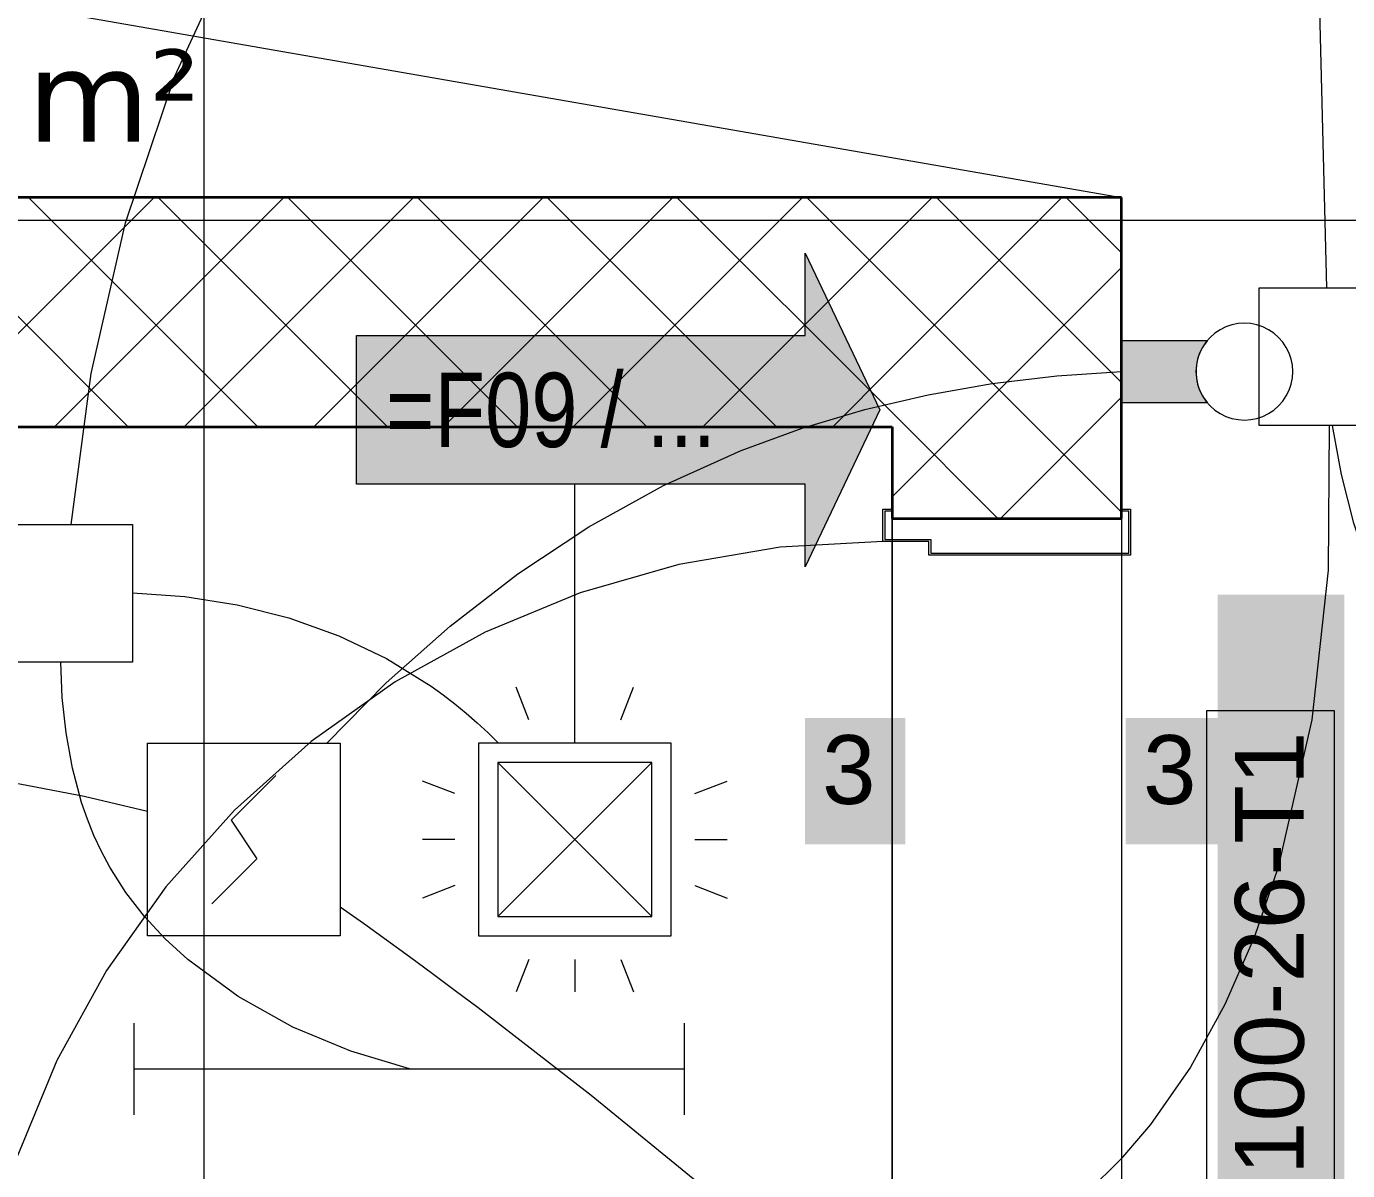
# Model space of a CAD drawing. Extents: x -1132 to 613, y -179 to 712.
# Drawn here: x -656.17 to -627.36, y 139.44 to 164.39 of the extents above; entities that cross this region are included whole.
import ezdxf
from ezdxf.lldxf.tags import DXFTag

# ---------------------------------------------------------------- set-up
doc = ezdxf.new("R2010")
doc.units = 0
doc.layers.get('0').update_dxf_attribs({"lineweight": 13})
for name, color, linetype, lineweight in [('A-____-NOTE-TEXT', 7, 'Continuous', 9), ('A-AREA-____-IDEN', 7, 'Continuous', 5), ('A-DOOR-____-IDEN', 7, 'Continuous', 5), ('A-DOOR-____-OTLN', 7, 'Continuous', 9), ('A-DOOR-FRAM-MCUT', 7, 'Continuous', 9), ('A-DOOR-OPNG-OTLN', 7, 'Continuous', 9), ('A-FLOR-____-OTLN', 7, 'Continuous', 9), ('A-WALL-____-MCUT', 7, 'Continuous', 35), ('A-WALL-____-PATT', 7, 'Continuous', 35), ('I-WALL-____-OTLN', 7, 'Continuous', 9), ('S-GRID-____-OTLN', 7, 'Continuous', 5)]:
    doc.layers.add(name, color=color, linetype=linetype, lineweight=lineweight)
for name, color, linetype, lineweight, true_color in [('EL01_WAN_Brandmeldeanlagen', 7, 'Continuous', 13, 0xff8000), ('EL01_WAN_Leitung_Brandmeldeanlagen', 7, 'Continuous', 13, 0xff8000), ('EL01_WAN_Leitung_Licht', 7, 'Continuous', 13, 0x0080ff), ('EL01_WAN_Leitung_Notbeleuchtung', 7, 'Continuous', 13, 0x009900), ('EL01_WAN_Leuchten', 7, 'Continuous', 13, 0x0080ff), ('EL01_WAN_Licht', 7, 'Continuous', 13, 0x0080ff), ('EL01_WAN_Notbeleuchtungen', 7, 'Continuous', 13, 0x009900)]:
    doc.layers.add(name, color=color, linetype=linetype, lineweight=lineweight, true_color=true_color)
doc.styles.get("Standard").update_dxf_attribs({"font": 'arial.ttf'})
tags = doc.linetypes.add('_Rasterlinie_', pattern=[0.375, 0.2, -0.05, 0.075, -0.05]).pattern_tags.tags
tags[10:11] = [DXFTag(74, 4), DXFTag(75, 0), DXFTag(340, '0'), DXFTag(46, 1.0), DXFTag(50, 0.0), DXFTag(44, 0.0), DXFTag(45, 0.0)]
tags[8:9] = [DXFTag(74, 4), DXFTag(75, 0), DXFTag(340, '0'), DXFTag(46, 1.0), DXFTag(50, 0.0), DXFTag(44, 0.0), DXFTag(45, 0.0)]
tags[6:7] = [DXFTag(74, 4), DXFTag(75, 0), DXFTag(340, '0'), DXFTag(46, 1.0), DXFTag(50, 0.0), DXFTag(44, 0.0), DXFTag(45, 0.0)]
tags[4:5] = [DXFTag(74, 4), DXFTag(75, 0), DXFTag(340, '0'), DXFTag(46, 1.0), DXFTag(50, 0.0), DXFTag(44, 0.0), DXFTag(45, 0.0)]
tags = doc.linetypes.add('Grundrissdarstellung Sturz', pattern=[0.25, 0.15, -0.05, 0, -0.05]).pattern_tags.tags
tags[10:11] = [DXFTag(74, 4), DXFTag(75, 0), DXFTag(340, '0'), DXFTag(46, 1.0), DXFTag(50, 0.0), DXFTag(44, 0.0), DXFTag(45, 0.0)]
tags[8:9] = [DXFTag(74, 4), DXFTag(75, 0), DXFTag(340, '0'), DXFTag(46, 1.0), DXFTag(50, 0.0), DXFTag(44, 0.0), DXFTag(45, 0.0)]
tags[6:7] = [DXFTag(74, 4), DXFTag(75, 0), DXFTag(340, '0'), DXFTag(46, 1.0), DXFTag(50, 0.0), DXFTag(44, 0.0), DXFTag(45, 0.0)]
tags[4:5] = [DXFTag(74, 4), DXFTag(75, 0), DXFTag(340, '0'), DXFTag(46, 1.0), DXFTag(50, 0.0), DXFTag(44, 0.0), DXFTag(45, 0.0)]
tags = doc.linetypes.add('STRICHPUNKT', pattern=[25.4, 12.7, -6.35, 0, -6.35]).pattern_tags.tags
tags[10:11] = [DXFTag(74, 4), DXFTag(75, 0), DXFTag(340, '0'), DXFTag(46, 0.0), DXFTag(50, 0.0), DXFTag(44, 0.0), DXFTag(45, 0.0)]
tags[8:9] = [DXFTag(74, 4), DXFTag(75, 0), DXFTag(340, '0'), DXFTag(46, 0.0), DXFTag(50, 0.0), DXFTag(44, 0.0), DXFTag(45, 0.0)]
tags[6:7] = [DXFTag(74, 4), DXFTag(75, 0), DXFTag(340, '0'), DXFTag(46, 0.0), DXFTag(50, 0.0), DXFTag(44, 0.0), DXFTag(45, 0.0)]
tags[4:5] = [DXFTag(74, 4), DXFTag(75, 0), DXFTag(340, '0'), DXFTag(46, 0.0), DXFTag(50, 0.0), DXFTag(44, 0.0), DXFTag(45, 0.0)]

# ---------------------------------------------------------------- blocks, each defined once
blk = doc.blocks.new('Referenz-A0UJ359BXE', base_point=(-1140.157, -173.774))
at = {"layer": 'A-____-NOTE-TEXT', "color": 7, "linetype": 'Continuous', "lineweight": 5, "ltscale": 0.13, "true_color": 0xffffff}
for points in [[(-639.191, 146.557), (-636.998, 146.557), (-639.191, 149.313)], [(-636.998, 146.557), (-639.191, 149.313), (-636.998, 149.313)], [(-632.191, 146.557), (-629.998, 146.557), (-632.191, 149.313)], [(-629.998, 146.557), (-632.191, 149.313), (-629.998, 149.313)]]:
    blk.add_solid(points, dxfattribs=at)
at = {"layer": 'A-DOOR-____-IDEN', "color": 0, "linetype": 'Continuous', "ltscale": 0.13}
for p, q in [((-630.428, 137.635), (-630.428, 149.475)), ((-630.428, 149.475), (-627.648, 149.475)), ((-627.648, 149.475), (-627.648, 137.635))]:
    blk.add_line(p, q, dxfattribs=at)
at = {"layer": 'A-DOOR-____-IDEN', "color": 7, "linetype": 'Continuous', "ltscale": 0.13, "true_color": 0xffffff}
for points in [[(-630.185, 137.46), (-627.426, 137.46), (-630.185, 151.999)], [(-627.426, 137.46), (-630.185, 151.999), (-627.426, 151.999)]]:
    blk.add_solid(points, dxfattribs=at)
at = {"layer": 'A-DOOR-____-OTLN', "color": 0, "linetype": 'Grundrissdarstellung Sturz', "ltscale": 0.13}
for p, q in [((-637.287, 153.664), (-637.287, 146.664)), ((-632.287, 153.664), (-632.287, 146.664)), ((-637.287, 146.664), (-637.287, 144.564)), ((-632.287, 146.664), (-632.287, 144.564)), ((-637.287, 144.564), (-637.287, 132.664)), ((-632.287, 144.564), (-632.287, 132.664))]:
    blk.add_line(p, q, dxfattribs=at)
at = {"layer": 'A-DOOR-FRAM-MCUT', "color": 0, "linetype": 'Continuous', "ltscale": 0.13}
for p, q in [((-637.487, 153.864), (-637.287, 153.864)), ((-637.487, 153.164), (-637.487, 153.864)), ((-632.287, 153.864), (-632.087, 153.864)), ((-632.087, 153.864), (-632.087, 152.864)), ((-637.447, 153.824), (-637.447, 153.204)), ((-637.287, 153.824), (-637.447, 153.824)), ((-632.127, 153.824), (-632.287, 153.824)), ((-632.127, 152.904), (-632.127, 153.824)), ((-636.487, 153.164), (-637.487, 153.164)), ((-637.447, 153.204), (-636.447, 153.204)), ((-636.487, 152.864), (-636.487, 153.164)), ((-636.447, 153.204), (-636.447, 152.904)), ((-632.087, 152.864), (-636.487, 152.864)), ((-636.447, 152.904), (-632.127, 152.904))]:
    blk.add_line(p, q, dxfattribs=at)
at = {"layer": 'A-DOOR-OPNG-OTLN', "color": 0, "linetype": 'Continuous', "ltscale": 0.13}
for p, q in [((-639.726, 153.038), (-641.937, 152.662)), ((-637.487, 153.164), (-639.726, 153.038)), ((-641.937, 152.662), (-644.092, 152.041)), ((-644.092, 152.041), (-646.164, 151.183)), ((-646.164, 151.183), (-648.127, 150.098)), ((-648.127, 150.098), (-649.957, 148.8)), ((-649.957, 148.8), (-651.629, 147.306)), ((-651.629, 147.306), (-653.123, 145.634)), ((-653.123, 145.634), (-654.421, 143.804)), ((-654.421, 143.804), (-655.506, 141.841)), ((-655.506, 141.841), (-656.364, 139.769))]:
    blk.add_line(p, q, dxfattribs=at)
at = {"layer": 'A-FLOR-____-OTLN', "color": 0, "linetype": 'Continuous', "ltscale": 0.13}
blk.add_line((-666.787, 166.664), (-632.287, 160.664), dxfattribs=at)
at = {"layer": 'A-WALL-____-MCUT', "color": 0, "linetype": 'Continuous', "ltscale": 0.35}
for p, q in [((-632.287, 160.664), (-748.783, 160.664)), ((-632.287, 153.664), (-632.287, 160.664)), ((-659.087, 155.664), (-637.287, 155.664)), ((-637.287, 155.664), (-637.287, 153.664)), ((-637.287, 153.664), (-632.287, 153.664))]:
    blk.add_line(p, q, dxfattribs=at)
at = {"layer": 'A-WALL-____-PATT', "color": 0, "linetype": 'Continuous', "lineweight": 9, "ltscale": 0.13}
for p, q in [((-653.95, 155.664), (-658.95, 160.664)), ((-658.383, 155.664), (-653.383, 160.664)), ((-651.121, 155.664), (-656.121, 160.664)), ((-655.555, 155.664), (-650.555, 160.664)), ((-648.293, 155.664), (-653.293, 160.664)), ((-652.726, 155.664), (-647.726, 160.664)), ((-645.465, 155.664), (-650.465, 160.664)), ((-649.898, 155.664), (-644.898, 160.664)), ((-642.636, 155.664), (-647.636, 160.664)), ((-647.069, 155.664), (-642.069, 160.664)), ((-639.808, 155.664), (-644.808, 160.664)), ((-644.241, 155.664), (-639.241, 160.664)), ((-637.287, 155.971), (-641.979, 160.664)), ((-637.287, 158.8), (-639.151, 160.664)), ((-637.287, 159.789), (-636.412, 160.664)), ((-637.287, 156.961), (-633.584, 160.664)), ((-632.287, 156.628), (-636.322, 160.664)), ((-632.287, 159.456), (-633.494, 160.664)), ((-641.412, 155.664), (-637.287, 159.789)), ((-637.287, 154.132), (-632.287, 159.132)), ((-632.287, 153.8), (-637.287, 158.8)), ((-638.584, 155.664), (-637.287, 156.961)), ((-634.927, 153.664), (-632.287, 156.304)), ((-634.979, 153.664), (-637.287, 155.971))]:
    blk.add_line(p, q, dxfattribs=at)
at = {"layer": 'I-WALL-____-OTLN', "color": 0, "linetype": 'Continuous', "ltscale": 0.13}
for p, q in [((-637.287, 153.204), (-637.287, 153.664)), ((-632.287, 153.664), (-632.287, 152.904)), ((-637.287, 133.164), (-637.287, 153.164)), ((-632.287, 152.866), (-632.287, 133.462))]:
    blk.add_line(p, q, dxfattribs=at)
at = {"layer": 'S-GRID-____-OTLN', "color": 0, "linetype": '_Rasterlinie_', "ltscale": 0.13}
for p, q in [((-652.287, 96.364), (-652.287, 357.163)), ((-1093.73, 160.164), (174.71, 160.164))]:
    blk.add_line(p, q, dxfattribs=at)
at = {"layer": 'A-____-NOTE-TEXT', "color": 0, "linetype": 'Continuous', "lineweight": 5, "ltscale": 0.13, "char_height": 1.5, "attachment_point": 1}
for insert in [(-638.816, 148.938), (-631.816, 148.938)]:
    blk.add_mtext('{\\fArial;3}', dxfattribs=dict(at, insert=insert))
at = {"layer": 'A-AREA-____-IDEN', "color": 0, "linetype": 'Continuous', "ltscale": 0.13, "insert": (-663.129, 163.879), "char_height": 2, "attachment_point": 1}
blk.add_mtext('{\\fVerdana;1.36 m²}', dxfattribs=at)
at = {"layer": 'A-DOOR-____-IDEN', "color": 0, "linetype": 'Continuous', "ltscale": 0.13, "insert": (-629.81, 137.835), "char_height": 1.5, "attachment_point": 1, "rotation": 90}
blk.add_mtext('{\\fArial;U100-26-T1}', dxfattribs=at)
blk = doc.blocks.new('Leitung-A0UJ35E1XE', base_point=(-880.821, 158.692))
at = {"color": 0, "linetype": 'ByBlock', "lineweight": -2, "ltscale": 0.13}
blk.add_line((-627.811, 158.692), (-627.995, 166.119), dxfattribs=at)
blk = doc.blocks.new('Leitung-A0UJ35E3XE', base_point=(-644.207, 148.761))
at = {"color": 0, "linetype": 'ByBlock', "lineweight": -2, "ltscale": 0.13}
blk.add_line((-644.207, 148.761), (-644.207, 154.409), dxfattribs=at)
blk = doc.blocks.new('Leitung-A0UJ35E9XE', base_point=(-668.116, 147.275))
at = {"color": 0, "linetype": 'ByBlock', "lineweight": -2, "ltscale": 0.13}
for p, q in [((-663.032, 148.161), (-664.061, 148.062)), ((-661.999, 148.221), (-663.032, 148.161)), ((-660.572, 148.24), (-661.999, 148.221)), ((-659.146, 148.187), (-660.572, 148.24)), ((-657.723, 148.062), (-659.146, 148.187)), ((-665.086, 147.924), (-666.104, 147.749)), ((-664.061, 148.062), (-665.086, 147.924)), ((-656.31, 147.867), (-657.723, 148.062)), ((-654.909, 147.604), (-656.31, 147.867)), ((-667.115, 147.538), (-668.116, 147.289)), ((-666.104, 147.749), (-667.115, 147.538)), ((-653.525, 147.275), (-654.909, 147.604))]:
    blk.add_line(p, q, dxfattribs=at)
blk = doc.blocks.new('Leitung-A0UJ35EJXE', base_point=(-649.616, 148.761))
at = {"color": 0, "linetype": 'ByBlock', "lineweight": -2, "ltscale": 0.13}
for p, q in [((-635.104, 156.602), (-633.696, 156.771)), ((-633.696, 156.771), (-632.285, 156.867)), ((-636.502, 156.358), (-635.104, 156.602)), ((-637.885, 156.037), (-636.502, 156.358)), ((-639.246, 155.634), (-637.885, 156.037)), ((-640.58, 155.146), (-639.246, 155.634)), ((-642.272, 154.38), (-640.58, 155.146)), ((-643.898, 153.478), (-642.272, 154.38)), ((-645.453, 152.452), (-643.898, 153.478)), ((-646.929, 151.315), (-645.453, 152.452)), ((-648.319, 150.081), (-646.929, 151.315)), ((-649.616, 148.761), (-648.319, 150.081))]:
    blk.add_line(p, q, dxfattribs=at)
blk = doc.blocks.new('Leitung-A0UJ35G3XE', base_point=(-655.194, 153.532))
at = {"color": 0, "linetype": 'ByBlock', "lineweight": -2, "ltscale": 0.13}
for p, q in [((-636.317, 178.278), (-633.785, 178.97)), ((-638.813, 177.389), (-636.317, 178.278)), ((-641.232, 176.295), (-638.813, 177.389)), ((-643.535, 174.989), (-641.232, 176.295)), ((-644.63, 174.254), (-643.535, 174.989)), ((-645.681, 173.464), (-644.63, 174.254)), ((-646.682, 172.617), (-645.681, 173.464)), ((-647.629, 171.712), (-646.682, 172.617)), ((-648.739, 170.49), (-647.629, 171.712)), ((-649.755, 169.185), (-648.739, 170.49)), ((-651.517, 166.36), (-649.755, 169.185)), ((-652.929, 163.309), (-651.517, 166.36)), ((-654.003, 160.105), (-652.929, 163.309)), ((-654.753, 156.822), (-654.003, 160.105)), ((-655.194, 153.532), (-654.753, 156.822))]:
    blk.add_line(p, q, dxfattribs=at)
blk = doc.blocks.new('Leitung-A0UJ35GZXE', base_point=(-646.068, 135.734))
at = {"color": 0, "linetype": 'ByBlock', "lineweight": -2, "ltscale": 0.13}
for p, q in [((-627.755, 155.692), (-627.779, 152.532)), ((-627.779, 152.532), (-628.136, 149.269)), ((-628.136, 149.269), (-628.872, 146.061)), ((-628.872, 146.061), (-629.395, 144.528)), ((-629.395, 144.528), (-630.029, 143.068)), ((-630.029, 143.068), (-630.779, 141.702)), ((-630.779, 141.702), (-631.652, 140.449)), ((-631.652, 140.449), (-632.304, 139.686)), ((-632.304, 139.686), (-633.015, 138.988)), ((-633.015, 138.988), (-633.785, 138.362)), ((-633.785, 138.362), (-634.346, 137.977)), ((-634.346, 137.977), (-634.934, 137.627)), ((-634.934, 137.627), (-635.546, 137.31)), ((-635.546, 137.31), (-636.18, 137.027)), ((-636.18, 137.027), (-636.834, 136.774)), ((-636.834, 136.774), (-637.504, 136.552)), ((-637.504, 136.552), (-638.538, 136.273)), ((-639.597, 136.056), (-640.675, 135.898)), ((-638.538, 136.273), (-639.597, 136.056)), ((-643.941, 135.734), (-646.068, 135.848)), ((-641.764, 135.794), (-643.941, 135.734)), ((-640.675, 135.898), (-641.764, 135.794))]:
    blk.add_line(p, q, dxfattribs=at)
blk = doc.blocks.new('Leitung-A0UJ35H1XE', base_point=(-653.852, 148.761))
at = {"color": 0, "linetype": 'ByBlock', "lineweight": -2, "ltscale": 0.13}
for p, q in [((-653.852, 152.039), (-652.711, 151.961)), ((-652.711, 151.961), (-651.57, 151.779)), ((-651.57, 151.779), (-650.447, 151.493)), ((-650.447, 151.493), (-649.356, 151.103)), ((-649.356, 151.103), (-648.316, 150.608)), ((-648.316, 150.608), (-647.341, 150.008)), ((-647.341, 150.008), (-647.079, 149.819)), ((-647.079, 149.819), (-646.825, 149.622)), ((-646.825, 149.622), (-646.576, 149.418)), ((-646.576, 149.418), (-646.334, 149.206)), ((-646.334, 149.206), (-646.099, 148.987)), ((-646.099, 148.987), (-645.87, 148.761))]:
    blk.add_line(p, q, dxfattribs=at)
blk = doc.blocks.new('Leitung-A0UJ35HBXE', base_point=(-655.417, 141.662))
at = {"color": 0, "linetype": 'ByBlock', "lineweight": -2, "ltscale": 0.13}
for p, q in [((-655.385, 149.761), (-655.417, 150.532)), ((-655.303, 148.988), (-655.385, 149.761)), ((-655.163, 148.221), (-655.303, 148.988)), ((-654.962, 147.471), (-655.163, 148.221)), ((-654.836, 147.106), (-654.962, 147.471)), ((-654.693, 146.748), (-654.836, 147.106)), ((-654.532, 146.398), (-654.693, 146.748)), ((-654.351, 146.06), (-654.532, 146.398)), ((-653.998, 145.505), (-654.351, 146.06)), ((-653.592, 144.984), (-653.998, 145.505)), ((-653.139, 144.496), (-653.592, 144.984)), ((-652.645, 144.043), (-653.139, 144.496)), ((-651.551, 143.239), (-652.645, 144.043)), ((-650.354, 142.573), (-651.551, 143.239)), ((-649.095, 142.047), (-650.354, 142.573)), ((-647.816, 141.662), (-649.095, 142.047))]:
    blk.add_line(p, q, dxfattribs=at)
blk = doc.blocks.new('Brandmelder-A0UJ35HXXE', base_point=(-653.525, 144.561))
at = {"color": 0, "lineweight": -2}
for p, q in [((-653.525, 148.761), (-649.325, 148.761)), ((-653.525, 144.561), (-653.525, 148.761)), ((-649.325, 148.761), (-649.325, 144.561)), ((-650.725, 148.061), (-651.705, 147.081)), ((-651.705, 147.081), (-651.145, 146.241)), ((-651.145, 146.241), (-652.125, 145.261)), ((-649.325, 144.561), (-653.525, 144.561))]:
    blk.add_line(p, q, dxfattribs=at)
blk = doc.blocks.new('Leitung-A0UJ35I5XE', base_point=(-627.684, 147.483))
at = {"color": 0, "linetype": 'ByBlock', "lineweight": -2, "ltscale": 0.13}
for p, q in [((-627.487, 154.624), (-627.684, 155.692)), ((-627.221, 153.56), (-627.487, 154.624)), ((-626.879, 152.518), (-627.221, 153.56)), ((-626.452, 151.512), (-626.879, 152.518)), ((-625.932, 150.559), (-626.452, 151.512)), ((-625.312, 149.674), (-625.932, 150.559)), ((-624.955, 149.256), (-625.312, 149.674)), ((-624.574, 148.859), (-624.955, 149.256)), ((-624.17, 148.483), (-624.574, 148.859)), ((-623.747, 148.129), (-624.17, 148.483)), ((-623.307, 147.796), (-623.747, 148.129)), ((-622.855, 147.483), (-623.307, 147.796))]:
    blk.add_line(p, q, dxfattribs=at)
blk = doc.blocks.new('Deckendose UP-A0UJ35J1XE', base_point=(-629.284, 155.692))
at = {"color": 0, "lineweight": -2}
for p, q in [((-629.284, 155.692), (-629.284, 158.692)), ((-629.284, 158.692), (-626.284, 158.692)), ((-626.284, 158.692), (-626.284, 155.692)), ((-626.284, 155.692), (-629.284, 155.692))]:
    blk.add_line(p, q, dxfattribs=at)
blk = doc.blocks.new('Leitung-A0UJ35JJXE', base_point=(-649.325, 130.696))
at = {"color": 0, "linetype": 'ByBlock', "lineweight": -2, "ltscale": 0.13}
for p, q in [((-649.325, 145.198), (-648.819, 144.837)), ((-648.819, 144.837), (-648.315, 144.474)), ((-648.315, 144.474), (-647.813, 144.109)), ((-647.813, 144.109), (-647.313, 143.741)), ((-647.313, 143.741), (-646.814, 143.371)), ((-646.814, 143.371), (-646.318, 142.998)), ((-646.318, 142.998), (-643.849, 141.085)), ((-643.849, 141.085), (-641.428, 139.111)), ((-641.428, 139.111), (-639.052, 137.081)), ((-639.052, 137.081), (-636.722, 134.998)), ((-636.722, 134.998), (-634.436, 132.869)), ((-634.436, 132.869), (-632.192, 130.696))]:
    blk.add_line(p, q, dxfattribs=at)
blk = doc.blocks.new('Deckendose UP-A0UJ35JPXE', base_point=(-656.852, 150.532))
at = {"color": 0, "lineweight": -2}
for p, q in [((-656.852, 150.532), (-656.852, 153.532)), ((-656.852, 153.532), (-653.852, 153.532)), ((-653.852, 153.532), (-653.852, 150.532)), ((-653.852, 150.532), (-656.852, 150.532))]:
    blk.add_line(p, q, dxfattribs=at)
blk = doc.blocks.new('Alarmindikator_ UP-A0UJ35JRXE', base_point=(-632.285, 155.808))
at = {"color": 0, "lineweight": -2}
for p, q in [((-629.744, 157.911), (-629.879, 157.884)), ((-629.606, 157.92), (-629.744, 157.911)), ((-629.468, 157.911), (-629.606, 157.92)), ((-629.333, 157.884), (-629.468, 157.911)), ((-630.353, 157.61), (-630.444, 157.507)), ((-630.249, 157.702), (-630.353, 157.61)), ((-630.134, 157.778), (-630.249, 157.702)), ((-630.01, 157.839), (-630.134, 157.778)), ((-629.879, 157.884), (-630.01, 157.839)), ((-629.202, 157.839), (-629.333, 157.884)), ((-629.078, 157.778), (-629.202, 157.839)), ((-628.963, 157.702), (-629.078, 157.778)), ((-628.859, 157.61), (-628.963, 157.702)), ((-628.768, 157.507), (-628.859, 157.61)), ((-630.42, 157.536), (-632.285, 157.536)), ((-632.285, 157.536), (-632.285, 156.192)), ((-630.562, 157.313), (-630.61, 157.189)), ((-630.52, 157.392), (-630.582, 157.268)), ((-630.498, 157.429), (-630.562, 157.313)), ((-630.444, 157.507), (-630.52, 157.392)), ((-630.42, 157.536), (-630.498, 157.429)), ((-628.691, 157.392), (-628.768, 157.507)), ((-628.63, 157.268), (-628.691, 157.392)), ((-630.643, 157.061), (-630.66, 156.93)), ((-630.626, 157.137), (-630.653, 157.002)), ((-630.61, 157.189), (-630.643, 157.061)), ((-630.582, 157.268), (-630.626, 157.137)), ((-628.586, 157.137), (-628.63, 157.268)), ((-628.559, 157.002), (-628.586, 157.137)), ((-630.653, 157.002), (-630.662, 156.864)), ((-630.662, 156.864), (-630.653, 156.726)), ((-630.66, 156.93), (-630.66, 156.798)), ((-630.66, 156.798), (-630.643, 156.666)), ((-628.55, 156.864), (-628.559, 157.002)), ((-628.559, 156.726), (-628.55, 156.864)), ((-630.653, 156.726), (-630.626, 156.59)), ((-630.643, 156.666), (-630.61, 156.538)), ((-630.626, 156.59), (-630.582, 156.46)), ((-630.61, 156.538), (-630.562, 156.415)), ((-630.582, 156.46), (-630.52, 156.336)), ((-628.691, 156.336), (-628.63, 156.46)), ((-628.63, 156.46), (-628.586, 156.59)), ((-628.586, 156.59), (-628.559, 156.726)), ((-632.285, 156.192), (-630.42, 156.192)), ((-630.562, 156.415), (-630.498, 156.299)), ((-630.52, 156.336), (-630.444, 156.221)), ((-630.498, 156.299), (-630.42, 156.192)), ((-630.444, 156.221), (-630.353, 156.117)), ((-628.859, 156.117), (-628.768, 156.221)), ((-628.768, 156.221), (-628.691, 156.336)), ((-630.353, 156.117), (-630.249, 156.026)), ((-630.249, 156.026), (-630.134, 155.949)), ((-630.134, 155.949), (-630.01, 155.888)), ((-630.01, 155.888), (-629.879, 155.844)), ((-629.333, 155.844), (-629.202, 155.888)), ((-629.202, 155.888), (-629.078, 155.949)), ((-629.078, 155.949), (-628.963, 156.026)), ((-628.963, 156.026), (-628.859, 156.117)), ((-629.879, 155.844), (-629.744, 155.817)), ((-629.744, 155.817), (-629.606, 155.808)), ((-629.606, 155.808), (-629.468, 155.817)), ((-629.468, 155.817), (-629.333, 155.844))]:
    blk.add_line(p, q, dxfattribs=at)
for points in [[(-632.285, 157.288), (-630.573, 157.288), (-632.285, 157.536)], [(-630.573, 157.288), (-632.285, 157.536), (-630.42, 157.536)], [(-632.285, 157.009), (-630.652, 157.009), (-632.285, 157.288)], [(-630.652, 157.009), (-632.285, 157.288), (-630.573, 157.288)], [(-632.285, 156.719), (-630.652, 156.719), (-632.285, 157.009)], [(-630.652, 156.719), (-632.285, 157.009), (-630.652, 157.009)], [(-632.285, 156.439), (-630.573, 156.439), (-632.285, 156.719)], [(-630.573, 156.439), (-632.285, 156.719), (-630.652, 156.719)], [(-632.285, 156.192), (-630.42, 156.192), (-632.285, 156.439)], [(-630.42, 156.192), (-632.285, 156.439), (-630.573, 156.439)]]:
    blk.add_solid(points, dxfattribs=at)
blk = doc.blocks.new('Stromkreis-A0UJ35KNXE', base_point=(-648.965, 152.609))
at = {"color": 0, "linetype": 'ByBlock', "lineweight": -2, "ltscale": 0.13}
for p, q in [((-639.187, 157.649), (-639.187, 159.449)), ((-639.187, 159.449), (-637.558, 156.029)), ((-648.965, 154.409), (-648.965, 157.649)), ((-648.965, 157.649), (-639.187, 157.649)), ((-637.558, 156.029), (-639.187, 152.609)), ((-639.187, 154.409), (-648.965, 154.409)), ((-639.187, 152.609), (-639.187, 154.409))]:
    blk.add_line(p, q, dxfattribs=at)
at = {"color": 7, "linetype": 'ByBlock', "lineweight": -2, "ltscale": 0.39, "true_color": 0xffffff}
for points in [[(-639.187, 157.649), (-638.329, 157.649), (-639.187, 159.449)], [(-648.965, 156.029), (-637.558, 156.029), (-648.965, 157.649)], [(-637.558, 156.029), (-648.965, 157.649), (-638.329, 157.649)], [(-648.965, 154.409), (-638.329, 154.409), (-648.965, 156.029)], [(-638.329, 154.409), (-648.965, 156.029), (-637.558, 156.029)], [(-639.187, 152.609), (-638.329, 154.409), (-639.187, 154.409)]]:
    blk.add_solid(points, dxfattribs=at)
at = {"color": 0, "linetype": 'ByBlock', "lineweight": -2, "ltscale": 0.39, "insert": (-648.326, 156.839), "char_height": 1.62, "attachment_point": 1}
blk.add_mtext('{\\W0.8;\\fArial;=F09 / ...   }', dxfattribs=at)
blk = doc.blocks.new('T8 1-flammig 18W-A0UJ35MFXE', base_point=(-653.816, 140.662))
at = {"color": 0, "lineweight": -2}
for p, q in [((-653.816, 140.662), (-653.816, 142.662)), ((-641.816, 140.662), (-641.816, 142.662)), ((-653.816, 141.662), (-641.816, 141.662))]:
    blk.add_line(p, q, dxfattribs=at)
blk = doc.blocks.new('Bewegungsmelder UP-A0UJ35Q7XE', base_point=(-647.529, 143.339))
at = {"color": 0, "lineweight": -2}
for p, q in [((-645.211, 149.275), (-645.483, 149.983)), ((-644.207, 149.275), (-644.207, 149.983)), ((-643.203, 149.275), (-642.931, 149.983)), ((-646.307, 148.761), (-646.307, 144.561)), ((-642.107, 148.761), (-646.307, 148.761)), ((-642.107, 144.561), (-642.107, 148.761)), ((-645.887, 148.341), (-645.887, 144.981)), ((-642.527, 148.341), (-645.887, 148.341)), ((-642.527, 144.981), (-645.887, 148.341)), ((-645.887, 144.981), (-642.527, 148.341)), ((-642.527, 144.981), (-642.527, 148.341)), ((-646.821, 147.665), (-647.529, 147.937)), ((-641.593, 147.665), (-640.885, 147.937)), ((-646.821, 146.661), (-647.529, 146.661)), ((-641.593, 146.661), (-640.885, 146.661)), ((-646.821, 145.657), (-647.529, 145.385)), ((-641.593, 145.657), (-640.885, 145.385)), ((-645.887, 144.981), (-642.527, 144.981)), ((-646.307, 144.561), (-642.107, 144.561)), ((-645.211, 144.047), (-645.483, 143.339)), ((-644.207, 144.047), (-644.207, 143.339)), ((-643.203, 144.047), (-642.931, 143.339))]:
    blk.add_line(p, q, dxfattribs=at)

msp = doc.modelspace()

# ---------------------------------------------------------------- block references
at = {"color": 9, "lineweight": 25, "ltscale": 0.25, "true_color": 0xc0c0c0}
msp.add_blockref('Referenz-A0UJ359BXE', (-1140.157, -173.774), dxfattribs=at)
at = {"layer": 'EL01_WAN_Brandmeldeanlagen', "linetype": 'Continuous', "ltscale": 0.13}
for name, p in [('Alarmindikator_ UP-A0UJ35JRXE', (-632.285, 155.808)), ('Brandmelder-A0UJ35HXXE', (-653.525, 144.561))]:
    msp.add_blockref(name, p, dxfattribs=at)
at = {"layer": 'EL01_WAN_Leitung_Brandmeldeanlagen', "ltscale": 0.13}
for name, p in [('Leitung-A0UJ35EJXE', (-649.616, 148.761)), ('Leitung-A0UJ35E9XE', (-668.116, 147.275)), ('Leitung-A0UJ35JJXE', (-649.325, 130.696))]:
    msp.add_blockref(name, p, dxfattribs=at)
at = {"layer": 'EL01_WAN_Leitung_Licht', "ltscale": 0.13}
for name, p in [('Leitung-A0UJ35G3XE', (-655.194, 153.532)), ('Leitung-A0UJ35H1XE', (-653.852, 148.761)), ('Leitung-A0UJ35HBXE', (-655.417, 141.662))]:
    msp.add_blockref(name, p, dxfattribs=at)
at = {"layer": 'EL01_WAN_Leitung_Licht', "linetype": 'STRICHPUNKT', "ltscale": 0.39}
msp.add_blockref('Stromkreis-A0UJ35KNXE', (-648.965, 152.609), dxfattribs=at)
at = {"layer": 'EL01_WAN_Leitung_Licht', "linetype": 'STRICHPUNKT', "ltscale": 0.13}
msp.add_blockref('Leitung-A0UJ35E3XE', (-644.207, 148.761), dxfattribs=at)
at = {"layer": 'EL01_WAN_Leitung_Notbeleuchtung', "ltscale": 0.13}
for name, p in [('Leitung-A0UJ35E1XE', (-880.821, 158.692)), ('Leitung-A0UJ35GZXE', (-646.068, 135.734)), ('Leitung-A0UJ35I5XE', (-627.684, 147.483))]:
    msp.add_blockref(name, p, dxfattribs=at)
at = {"layer": 'EL01_WAN_Leuchten', "ltscale": 0.13}
msp.add_blockref('T8 1-flammig 18W-A0UJ35MFXE', (-653.816, 140.662), dxfattribs=at)
at = {"layer": 'EL01_WAN_Licht', "linetype": 'Continuous', "ltscale": 0.13}
for name, p in [('Deckendose UP-A0UJ35JPXE', (-656.852, 150.532)), ('Bewegungsmelder UP-A0UJ35Q7XE', (-647.529, 143.339))]:
    msp.add_blockref(name, p, dxfattribs=at)
at = {"layer": 'EL01_WAN_Notbeleuchtungen', "linetype": 'Continuous', "ltscale": 0.13}
msp.add_blockref('Deckendose UP-A0UJ35J1XE', (-629.284, 155.692), dxfattribs=at)

doc.saveas('drawing.dxf')
